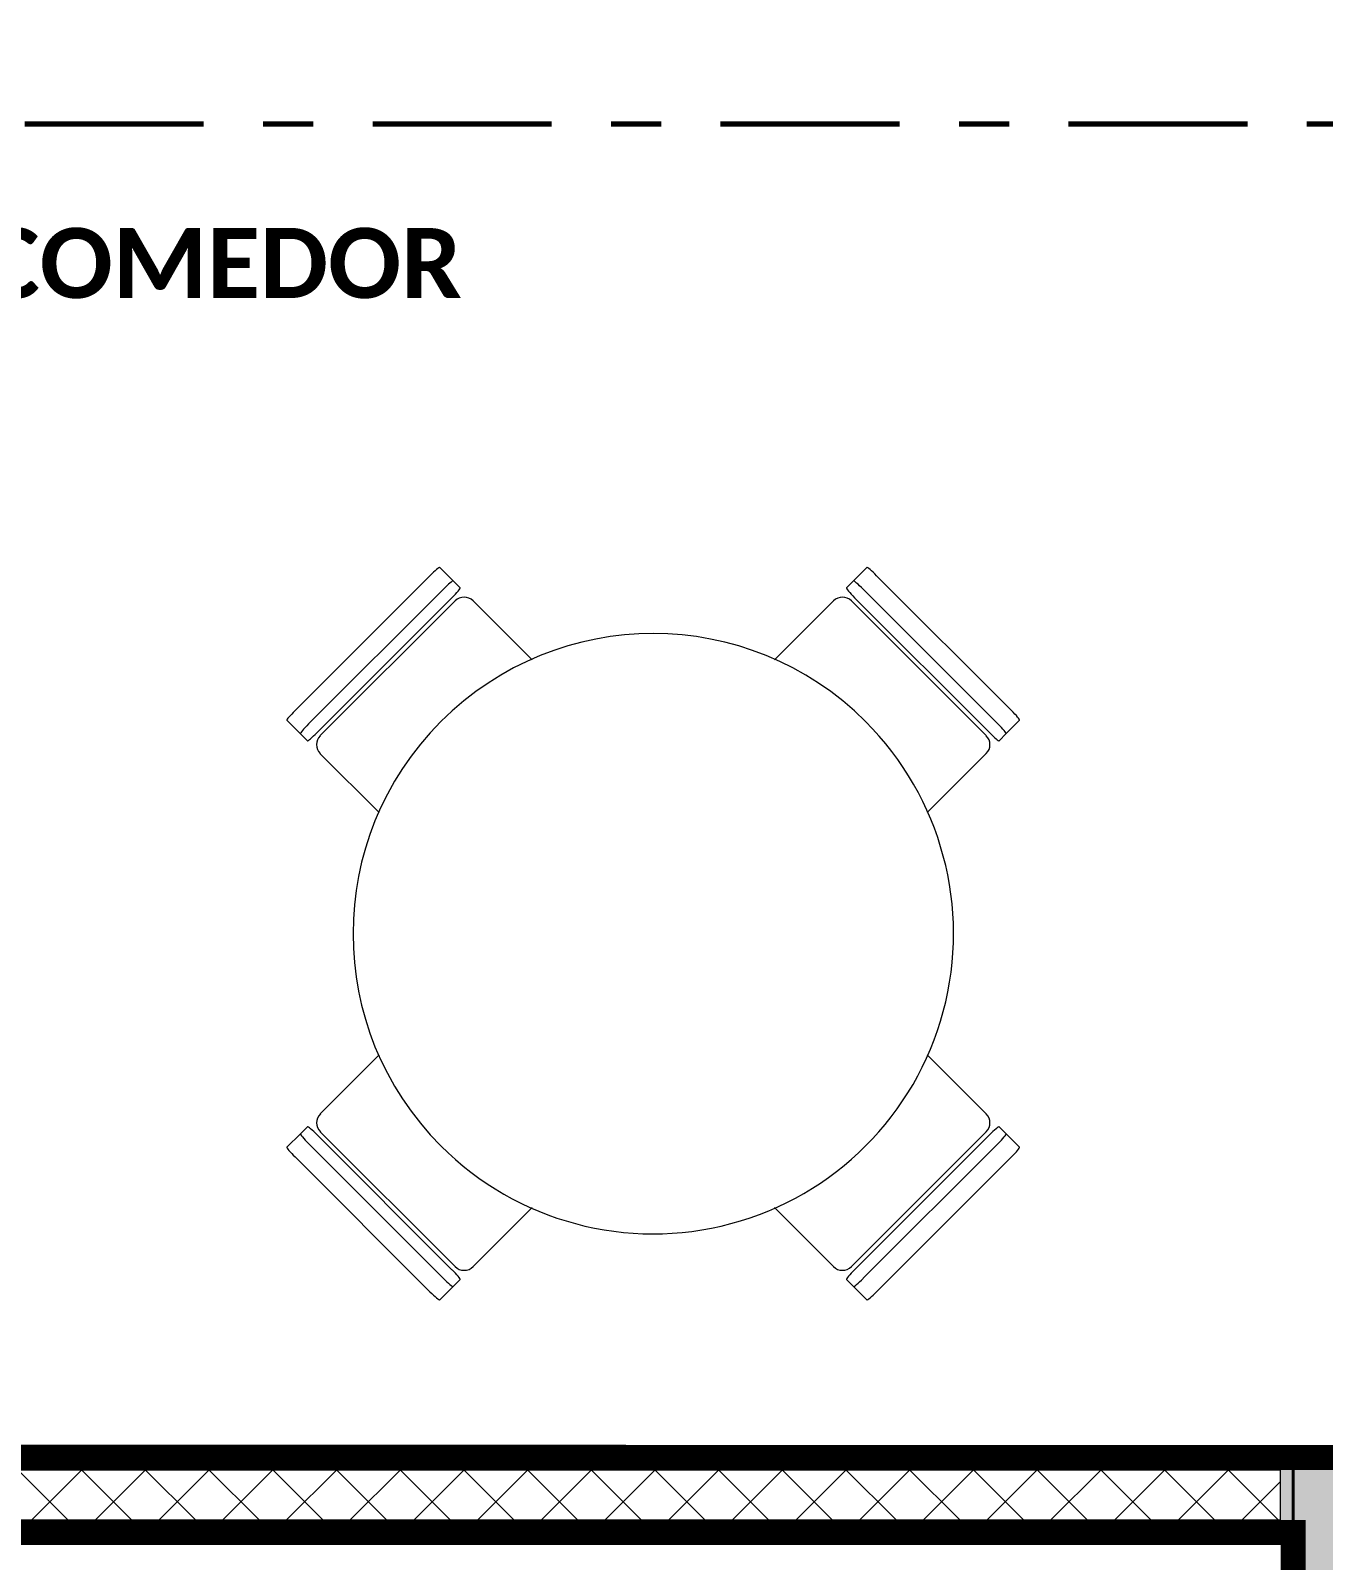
# Model space of a CAD drawing. Header units: metres. Extents: x -144 to 1000, y -717 to 29.
# Drawn here: x 469.943 to 472.526, y -557.476 to -554.418 of the extents above; entities that cross this region are included whole.
import ezdxf

# ---------------------------------------------------------------- set-up
doc = ezdxf.new("R2010")
doc.units = ezdxf.units.M
doc.linetypes.add('basculante modificado', pattern=[0.18, 0.1125, -0.0675])
doc.linetypes.add('Dash Dot 3_16_', pattern=[0.595313, 0.357187, -0.119063, 0, -0.119063])
doc.layers.get('0').update_dxf_attribs({"color": 1})
doc.layers.add('00-MEDICION', color=30, linetype='Continuous')
for name, color, linetype, lineweight in [('A-DETL', 1, 'Continuous', 9), ('A-WALL', 4, 'Continuous', 9), ('G-ANNO-SYMB', 1, 'Continuous', 9), ('G-ANNO-TEXT', 2, 'Continuous', 9), ('I-FURN', 2, 'Continuous', 9), ('S-COLS', 7, 'Continuous', 9)]:
    doc.layers.add(name, color=color, linetype=linetype, lineweight=lineweight)
doc.layers.add('A-WALL-PATT', color=7, linetype='Continuous', lineweight=35, true_color=0x9c9c9c)
doc.styles.add('Calibri_B_1', font='calibrib.ttf', dxfattribs={"height": 0.135})

# ---------------------------------------------------------------- blocks, each defined once
blk = doc.blocks.new('U')
at = {"layer": 'A-WALL-PATT', "lineweight": 5, "true_color": 0x747474}
blk.add_hatch(color=8, dxfattribs=at).paths.add_polyline_path([(475.837, -495.6349), (476.9877, -495.6349), (476.9877, -495.6099), (473.5878, -495.6101), (473.5878, -495.6349), (475.827, -495.6349)])
at = {"layer": 'A-WALL-PATT', "true_color": 0x747474}
blk.add_hatch(color=8, dxfattribs=at).paths.add_polyline_path([(474.8809, -495.7599), (476.9877, -495.7599), (476.9877, -495.6349), (476.9627, -495.6349), (476.9627, -495.7349), (473.6127, -495.7349), (473.6127, -495.6349), (473.5878, -495.6349), (473.5878, -495.7599), (473.8629, -495.7599)])
at = {"layer": 'S-COLS', "true_color": 0x5c5c5c}
h = blk.add_hatch(color=251, dxfattribs=at)
h.paths.add_polyline_path([(476.8875, -506.46), (477.3875, -506.46), (477.3875, -505.56), (476.8875, -505.56), (476.8875, -506.4599)])
h.paths.add_polyline_path([(459.3418, -506.46), (459.5877, -506.46), (459.5877, -505.56), (459.0877, -505.56), (459.0877, -506.46)])
h.paths.add_polyline_path([(467.2877, -506.4599), (467.2877, -505.5599), (466.7877, -505.5599), (466.7877, -506.4599), (467.1113, -506.4599)])
h.paths.add_polyline_path([(476.9878, -498.7599), (477.3878, -498.7599), (477.3878, -498.06), (476.9878, -498.06), (476.9878, -498.4884)])
h.paths.add_polyline_path([(459.0877, -498.7599), (459.5877, -498.7599), (459.5877, -498.06), (459.0877, -498.06), (459.0877, -498.6957)])
h.paths.add_polyline_path([(473.5878, -498.7599), (473.5877, -495.6099), (473.0878, -495.61), (473.0878, -498.7599), (473.5877, -498.7599)])
h.paths.add_polyline_path([(462.9877, -498.7599), (464.9877, -498.7599), (464.9873, -498.26), (463.2875, -498.26), (463.2875, -496.11), (464.9878, -496.11), (464.9873, -495.61), (462.9875, -495.6101), (462.9875, -498.7599)])
h.paths.add_polyline_path([(467.2877, -498.7599), (467.2877, -497.8599), (466.7877, -497.8599), (466.7877, -498.7599), (467.1113, -498.7599)])
h.paths.add_polyline_path([(466.7878, -496.51), (467.2878, -496.51), (467.2878, -495.61), (466.7878, -495.61), (466.7878, -496.11)])
h.paths.add_polyline_path([(459.3625, -496.31), (459.5875, -496.31), (459.5875, -495.6089), (459.0875, -495.6089), (459.0875, -496.31), (459.3418, -496.31)])
h.paths.add_polyline_path([(477.1008, -496.31), (477.3878, -496.31), (477.3878, -495.6089), (476.9878, -495.6089), (476.9878, -496.31)])
h.paths.add_polyline_path([(466.7877, -487.61), (467.2877, -487.61), (467.2877, -486.71), (466.7877, -486.71), (466.7877, -487.3251)])
h.paths.add_polyline_path([(477.3877, -487.61), (477.3877, -486.7102), (476.8877, -486.7102), (476.8877, -487.61)])
h.paths.add_polyline_path([(459.8127, -487.01), (460.1877, -487.01), (460.1877, -486.51), (459.2877, -486.51), (459.2877, -487.01), (459.7127, -487.01)])
at = {"layer": 'A-DETL', "color": 7, "linetype": 'basculante modificado'}
blk.add_line((476.9871, -495.6099), (473.5877, -495.6099), dxfattribs=at)
at = {"layer": 'A-WALL', "lineweight": 35}
for p, q in [((476.9877, -495.6099), (473.5877, -495.6099)), ((476.9877, -495.7599), (476.9877, -495.6099)), ((473.5877, -495.7599), (476.9877, -495.7599))]:
    blk.add_line(p, q, dxfattribs=at)
at = {"layer": 'A-WALL'}
for p, q in [((473.6127, -495.6349), (476.9627, -495.6349)), ((476.9627, -495.7349), (476.9627, -495.6349)), ((473.6127, -495.7349), (476.9627, -495.7349))]:
    blk.add_line(p, q, dxfattribs=at)
at = {"layer": 'A-WALL-PATT', "color": 1, "lineweight": 5, "true_color": 0xff0000}
for p, q in [((474.5398, -495.7349), (474.4398, -495.6349)), ((474.4676, -495.7349), (474.5676, -495.6349)), ((474.6671, -495.7349), (474.5671, -495.6349)), ((474.5949, -495.7349), (474.6949, -495.6349)), ((474.7944, -495.7349), (474.6944, -495.6349)), ((474.7222, -495.7349), (474.8222, -495.6349)), ((474.9216, -495.7349), (474.8216, -495.6349)), ((474.8495, -495.7349), (474.9495, -495.6349)), ((475.0489, -495.7349), (474.9489, -495.6349)), ((474.9768, -495.7349), (475.0768, -495.6349)), ((475.1762, -495.7349), (475.0762, -495.6349)), ((475.104, -495.7349), (475.204, -495.6349)), ((475.3035, -495.7349), (475.2035, -495.6349)), ((475.2313, -495.7349), (475.3313, -495.6349)), ((475.4308, -495.7349), (475.3308, -495.6349)), ((475.3586, -495.7349), (475.4586, -495.6349)), ((475.558, -495.7349), (475.458, -495.6349)), ((475.4859, -495.7349), (475.5859, -495.6349)), ((475.6853, -495.7349), (475.5853, -495.6349)), ((475.6131, -495.7349), (475.7131, -495.6349)), ((475.8126, -495.7349), (475.7126, -495.6349)), ((475.7404, -495.7349), (475.8404, -495.6349)), ((475.9399, -495.7349), (475.8399, -495.6349)), ((475.8677, -495.7349), (475.9677, -495.6349)), ((476.0671, -495.7349), (475.9671, -495.6349)), ((475.995, -495.7349), (476.095, -495.6349)), ((476.1944, -495.7349), (476.0944, -495.6349)), ((476.1223, -495.7349), (476.2223, -495.6349)), ((476.3217, -495.7349), (476.2217, -495.6349)), ((476.2495, -495.7349), (476.3495, -495.6349)), ((476.449, -495.7349), (476.349, -495.6349)), ((476.3768, -495.7349), (476.4768, -495.6349)), ((476.5763, -495.7349), (476.4763, -495.6349)), ((476.5041, -495.7349), (476.6041, -495.6349)), ((476.7035, -495.7349), (476.6035, -495.6349)), ((476.6314, -495.7349), (476.7314, -495.6349)), ((476.8308, -495.7349), (476.7308, -495.6349)), ((476.7587, -495.7349), (476.8587, -495.6349)), ((476.9581, -495.7349), (476.8581, -495.6349)), ((476.8859, -495.7349), (476.9627, -495.6581))]:
    blk.add_line(p, q, dxfattribs=at)
at = {"layer": 'G-ANNO-SYMB', "linetype": 'Dash Dot 3_16_', "lineweight": 70}
blk.add_line((473.0628, -492.9443), (482.4666, -492.9443), dxfattribs=at)
at = {"layer": 'I-FURN'}
for p, q in [((474.9937, -494.1169), (475.2631, -493.8475)), ((475.3095, -493.8579), (475.2827, -493.8311)), ((476.1361, -493.8311), (476.1093, -493.8579)), ((476.1556, -493.8475), (476.4251, -494.1169)), ((475.29, -493.8743), (475.0206, -494.1437)), ((475.3236, -493.872), (475.3095, -493.8579)), ((476.1093, -493.8579), (476.0952, -493.872)), ((476.3982, -494.1437), (476.1288, -493.8743)), ((475.0378, -494.161), (475.3072, -493.8916)), ((475.3135, -493.8978), (475.0441, -494.1672)), ((475.4673, -494.0158), (475.3494, -493.8978)), ((476.0694, -493.8978), (475.9514, -494.0157)), ((476.3747, -494.1672), (476.1053, -493.8978)), ((476.1116, -493.8915), (476.381, -494.1609)), ((474.9773, -494.1364), (475.0042, -494.1633)), ((476.4146, -494.1632), (476.4414, -494.1364)), ((475.0042, -494.1633), (475.0183, -494.1774)), ((476.4005, -494.1773), (476.4146, -494.1632)), ((475.0441, -494.2032), (475.162, -494.3211)), ((476.2568, -494.3211), (476.3747, -494.2031)), ((475.162, -494.8052), (475.0441, -494.9232)), ((476.3748, -494.9231), (476.2568, -494.8052)), ((475.0042, -494.963), (474.9774, -494.9899)), ((475.0183, -494.949), (475.0042, -494.963)), ((475.3072, -495.2348), (475.0378, -494.9653)), ((475.0441, -494.9591), (475.3135, -495.2285)), ((476.1054, -495.2284), (476.3748, -494.959)), ((476.381, -494.9653), (476.1116, -495.2347)), ((476.4146, -494.963), (476.4006, -494.9489)), ((476.4415, -494.9898), (476.4146, -494.963)), ((475.2632, -495.2788), (474.9938, -495.0094)), ((475.0206, -494.9826), (475.29, -495.252)), ((476.1288, -495.2519), (476.3983, -494.9825)), ((476.4251, -495.0094), (476.1557, -495.2788)), ((475.3494, -495.2285), (475.4674, -495.1105)), ((475.9515, -495.1105), (476.0694, -495.2284)), ((475.2827, -495.2952), (475.3095, -495.2684)), ((475.3095, -495.2684), (475.3236, -495.2543)), ((476.0952, -495.2542), (476.1093, -495.2683)), ((476.1093, -495.2683), (476.1362, -495.2952))]:
    blk.add_line(p, q, dxfattribs=at)
for centre, radius, start, end in [((475.3314, -493.9158), 0.0254, 45, 135), ((476.0874, -493.9157), 0.0254, 45, 135), ((475.7094, -494.5631), 0.6, 45, 225), ((475.7094, -494.5631), 0.6, 225, 45), ((475.062, -494.1852), 0.0254, 135, 225), ((476.3568, -494.1852), 0.0254, 315, 45), ((475.0621, -494.9411), 0.0254, 135, 225), ((476.3568, -494.9411), 0.0254, 315, 45), ((475.3315, -495.2105), 0.0254, 225, 315), ((476.0874, -495.2105), 0.0254, 225, 315)]:
    blk.add_arc(centre, radius, start, end, dxfattribs=at)
for centre, major_axis, start_param, end_param in [((475.2647, -493.8491), (0.018, 0.018), 0, 1.570796), ((476.1541, -493.849), (-0.018, 0.018), 4.712389, 6.283185), ((475.2915, -493.8759), (-0.018, -0.018), 3.141593, 4.712389), ((475.3056, -493.89), (-0.018, -0.018), 1.570796, 3.141593), ((476.1132, -493.89), (0.018, -0.018), 3.141593, 4.712389), ((476.1272, -493.8759), (0.018, -0.018), 1.570796, 3.141593), ((474.9953, -494.1185), (-0.018, -0.018), 4.712389, 6.283185), ((476.4235, -494.1184), (0.018, -0.018), 0, 1.570796), ((475.0221, -494.1453), (0.018, 0.018), 1.570796, 3.141593), ((476.3966, -494.1453), (-0.018, 0.018), 3.141593, 4.712389), ((475.0362, -494.1594), (0.018, 0.018), 3.141593, 4.712389), ((476.3826, -494.1594), (-0.018, 0.018), 1.570796, 3.141593), ((475.0363, -494.9669), (0.018, -0.018), 1.570796, 3.141593), ((476.3826, -494.9669), (-0.018, -0.018), 3.141593, 4.712389), ((475.0222, -494.981), (0.018, -0.018), 3.141593, 4.712389), ((476.3967, -494.981), (-0.018, -0.018), 1.570796, 3.141593), ((474.9953, -495.0078), (-0.018, 0.018), 0, 1.570796), ((476.4235, -495.0078), (0.018, 0.018), 4.712389, 6.283185), ((475.2916, -495.2504), (-0.018, 0.018), 1.570796, 3.141593), ((475.3057, -495.2363), (-0.018, 0.018), 3.141593, 4.712389), ((476.1132, -495.2363), (0.018, 0.018), 1.570796, 3.141593), ((476.1273, -495.2504), (0.018, 0.018), 3.141593, 4.712389), ((475.2647, -495.2772), (0.018, -0.018), 4.712389, 6.283185), ((476.1541, -495.2772), (-0.018, -0.018), 0, 1.570796)]:
    blk.add_ellipse(centre, major_axis=major_axis, ratio=0.087156, start_param=start_param, end_param=end_param, dxfattribs=at)
at = {"layer": 'S-COLS', "lineweight": 35}
for p, q in [((477.3878, -495.6089), (476.9878, -495.6089)), ((476.9878, -495.6089), (476.9878, -496.31))]:
    blk.add_line(p, q, dxfattribs=at)
at = {"layer": 'G-ANNO-TEXT', "style": 'Calibri_B_1'}
blk.add_text('SALA / COMEDOR', height=0.14, dxfattribs=at).set_placement((473.7237, -493.2924))

msp = doc.modelspace()

# ---------------------------------------------------------------- linework, layer by layer
at = {"layer": '00-MEDICION'}
msp.add_lwpolyline([(472.9156, -557.27, 0.05, 0.05, 0), (465.315, -557.2689, 0.05, 0.05, 0)], format="xyseb", dxfattribs=at)
at = {"layer": '00-MEDICION', "const_width": 0.05}
msp.add_lwpolyline([(469.0651, -560.4199), (469.0651, -557.4199), (472.4651, -557.4199), (472.4651, -557.97)], dxfattribs=at)

# ---------------------------------------------------------------- block references
at = {"color": 3}
msp.add_blockref('U', (-4.5227, -61.66), dxfattribs=at)

doc.saveas('drawing.dxf')
